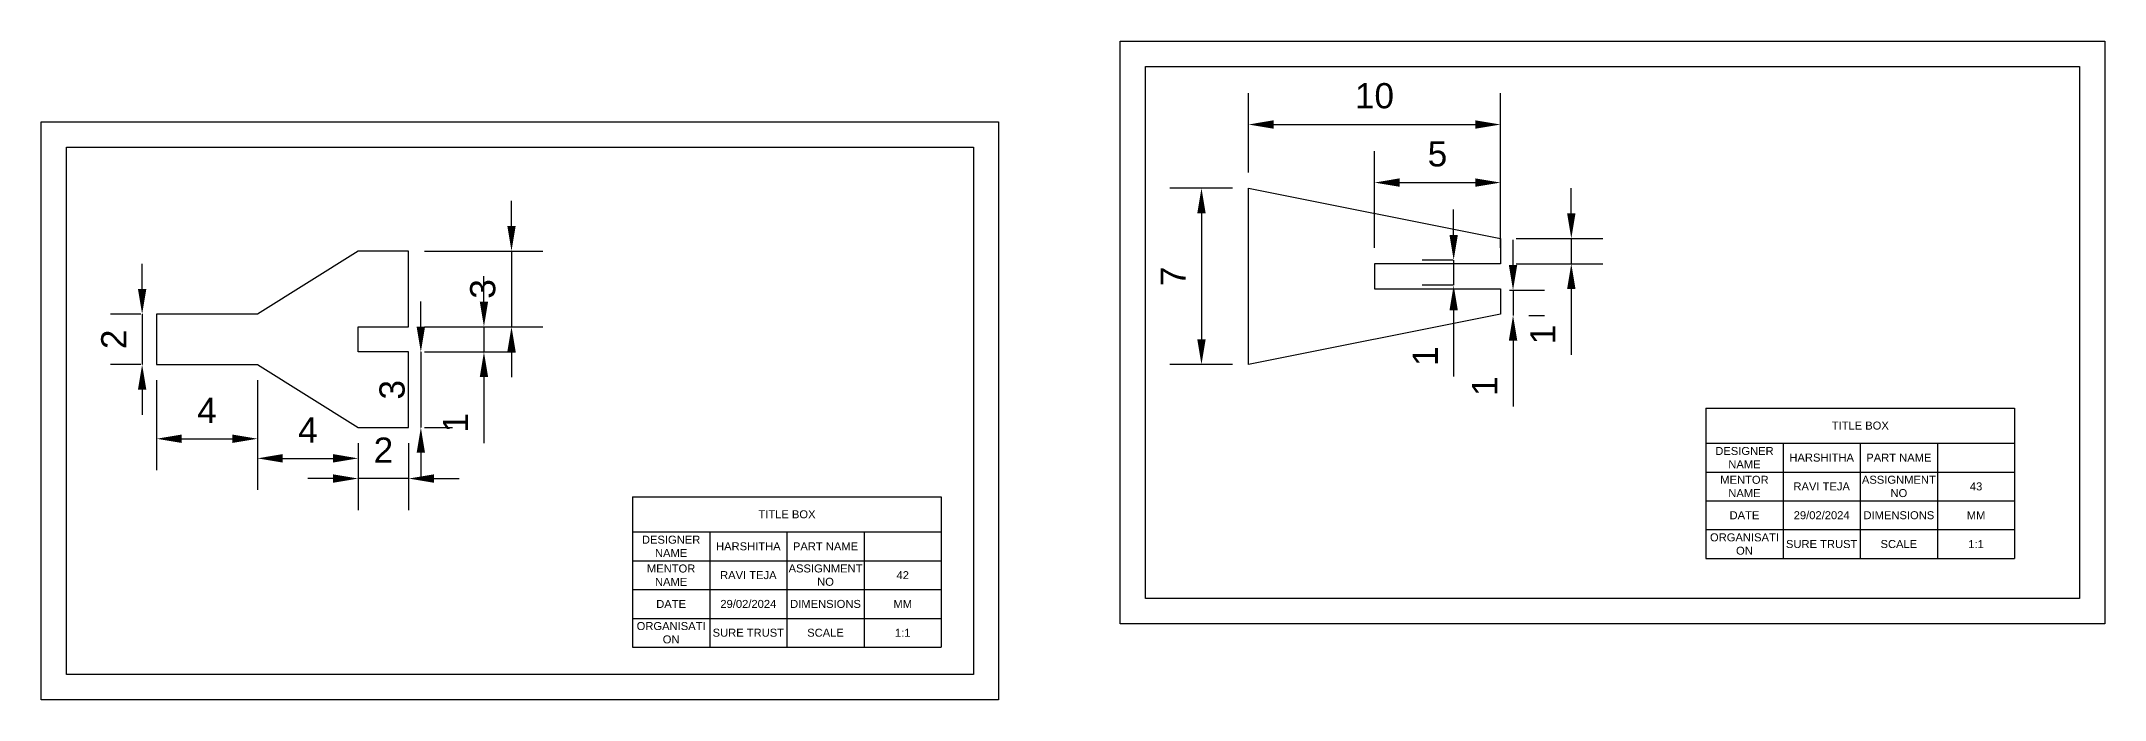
# Model space of a CAD drawing. Header units: millimetres. Extents: x 1 to 354, y -13 to 15.
# Drawn here: x 100.1 to 182, y -12.7 to 13.5 of the extents above; entities that cross this region are included whole.
import ezdxf

# ---------------------------------------------------------------- set-up
doc = ezdxf.new("R2010")
doc.units = ezdxf.units.MM
doc.styles.get("Standard").update_dxf_attribs({"font": 'arial.ttf'})
doc.dimstyles.new('ISO-25', dxfattribs={"dimtxt": 1, "dimasz": 1, "dimexe": 1.25, "dimexo": 0.625, "dimtad": 1, "dimtxsty": 'Standard', "dimcen": 2.5, "dimadec": 0, "dimazin": 0, "dimtfac": 1, "dimtmove": 0, "dimatfit": 3, "dimfxl": 1, "dimarcsym": 0})

# ---------------------------------------------------------------- blocks, each defined once
blk = doc.blocks.new('*D27')
at = {"color": 0, "lineweight": -2, "transparency": 16777216}
for p, q in [((147.4, 7.643), (144.913, 7.643)), ((146.163, 6.643), (146.163, 1.643)), ((147.4, 0.643), (144.913, 0.643))]:
    blk.add_line(p, q, dxfattribs=at)
at = {"color": 0, "transparency": 16777216}
for points in [[(145.997, 6.643), (146.33, 6.643), (146.163, 7.643)], [(145.997, 1.643), (146.33, 1.643), (146.163, 0.643)]]:
    blk.add_solid(points, dxfattribs=at)
at = {"layer": 'Defpoints', "color": 0, "transparency": 16777216}
for p in [(148.025, 7.643), (146.163, 0.643), (148.025, 0.643)]:
    blk.add_point(p, dxfattribs=at)
at = {"color": 0, "transparency": 16777216, "insert": (145.038, 4.143), "char_height": 1, "attachment_point": 5, "rotation": 90}
blk.add_mtext('7', dxfattribs=at)
blk = doc.blocks.new('*D28')
at = {"color": 0, "lineweight": -2, "transparency": 16777216}
for p, q in [((153.025, 5.268), (153.025, 9.112)), ((158.025, 5.268), (158.025, 9.112)), ((154.025, 7.862), (157.025, 7.862))]:
    blk.add_line(p, q, dxfattribs=at)
at = {"color": 0, "transparency": 16777216}
for points in [[(154.025, 8.029), (154.025, 7.695), (153.025, 7.862)], [(157.025, 8.029), (157.025, 7.695), (158.025, 7.862)]]:
    blk.add_solid(points, dxfattribs=at)
at = {"layer": 'Defpoints', "color": 0, "transparency": 16777216}
for p in [(158.025, 7.862), (153.025, 4.643), (158.025, 4.643)]:
    blk.add_point(p, dxfattribs=at)
at = {"color": 0, "transparency": 16777216, "insert": (155.525, 8.995), "char_height": 1, "attachment_point": 5}
blk.add_mtext('5', dxfattribs=at)
blk = doc.blocks.new('*D29')
at = {"color": 0, "lineweight": -2, "transparency": 16777216}
for p, q in [((160.835, 6.643), (160.835, 7.643)), ((158.65, 5.643), (162.085, 5.643)), ((160.835, 5.643), (160.835, 4.643)), ((158.65, 4.643), (162.085, 4.643)), ((160.835, 3.643), (160.835, 1.024))]:
    blk.add_line(p, q, dxfattribs=at)
at = {"color": 0, "transparency": 16777216}
for points in [[(160.669, 6.643), (161.002, 6.643), (160.835, 5.643)], [(160.669, 3.643), (161.002, 3.643), (160.835, 4.643)]]:
    blk.add_solid(points, dxfattribs=at)
at = {"layer": 'Defpoints', "color": 0, "transparency": 16777216}
for p in [(158.025, 5.643), (158.025, 4.643), (160.835, 4.643)]:
    blk.add_point(p, dxfattribs=at)
at = {"color": 0, "transparency": 16777216, "insert": (159.708, 1.834), "char_height": 1, "attachment_point": 5, "rotation": 90}
blk.add_mtext('1', dxfattribs=at)
blk = doc.blocks.new('*D30')
at = {"color": 0, "lineweight": -2, "transparency": 16777216}
for p, q in [((156.168, 5.788), (156.168, 6.788)), ((156.144, 4.788), (154.918, 4.788)), ((156.168, 4.788), (156.168, 3.788)), ((156.144, 3.788), (154.918, 3.788)), ((156.168, 2.788), (156.168, 0.169))]:
    blk.add_line(p, q, dxfattribs=at)
at = {"color": 0, "transparency": 16777216}
for points in [[(156.002, 5.788), (156.335, 5.788), (156.168, 4.788)], [(156.002, 2.788), (156.335, 2.788), (156.168, 3.788)]]:
    blk.add_solid(points, dxfattribs=at)
at = {"layer": 'Defpoints', "color": 0, "transparency": 16777216}
for p in [(156.769, 4.788), (156.168, 3.788), (156.769, 3.788)]:
    blk.add_point(p, dxfattribs=at)
at = {"color": 0, "transparency": 16777216, "insert": (155.041, 0.978), "char_height": 1, "attachment_point": 5, "rotation": 90}
blk.add_mtext('1', dxfattribs=at)
blk = doc.blocks.new('*D31')
at = {"color": 0, "lineweight": -2, "transparency": 16777216}
for p, q in [((158.524, 4.595), (158.524, 5.595)), ((158.385, 3.595), (159.774, 3.595)), ((158.524, 3.595), (158.524, 2.595)), ((159.149, 2.595), (159.774, 2.595)), ((158.524, 1.595), (158.524, -1.024))]:
    blk.add_line(p, q, dxfattribs=at)
at = {"color": 0, "transparency": 16777216}
for points in [[(158.357, 4.595), (158.691, 4.595), (158.524, 3.595)], [(158.357, 1.595), (158.691, 1.595), (158.524, 2.595)]]:
    blk.add_solid(points, dxfattribs=at)
at = {"layer": 'Defpoints', "color": 0, "transparency": 16777216}
for p in [(157.76, 3.595), (158.524, 2.595), (158.524, 2.595)]:
    blk.add_point(p, dxfattribs=at)
at = {"color": 0, "transparency": 16777216, "insert": (157.397, -0.215), "char_height": 1, "attachment_point": 5, "rotation": 90}
blk.add_mtext('1', dxfattribs=at)
blk = doc.blocks.new('*D32')
at = {"color": 0, "lineweight": -2, "transparency": 16777216}
for p, q in [((148.025, 8.268), (148.025, 11.415)), ((158.025, 6.268), (158.025, 11.415)), ((149.025, 10.165), (157.025, 10.165))]:
    blk.add_line(p, q, dxfattribs=at)
at = {"color": 0, "transparency": 16777216}
for points in [[(149.025, 10.332), (149.025, 9.998), (148.025, 10.165)], [(157.025, 10.332), (157.025, 9.998), (158.025, 10.165)]]:
    blk.add_solid(points, dxfattribs=at)
at = {"layer": 'Defpoints', "color": 0, "transparency": 16777216}
for p in [(158.025, 10.165), (148.025, 7.643), (158.025, 5.643)]:
    blk.add_point(p, dxfattribs=at)
at = {"color": 0, "transparency": 16777216, "insert": (153.025, 11.301), "char_height": 1, "attachment_point": 5}
blk.add_mtext('10', dxfattribs=at)
blk = doc.blocks.new('*D33')
at = {"color": 0, "lineweight": -2, "transparency": 16777216}
for p, q in [((104.136, 3.643), (104.136, 4.643)), ((104.084, 2.643), (102.886, 2.643)), ((104.136, 2.643), (104.136, 0.643)), ((104.084, 0.643), (102.886, 0.643)), ((104.136, -0.357), (104.136, -1.357))]:
    blk.add_line(p, q, dxfattribs=at)
at = {"color": 0, "transparency": 16777216}
for points in [[(103.969, 3.643), (104.303, 3.643), (104.136, 2.643)], [(103.969, -0.357), (104.303, -0.357), (104.136, 0.643)]]:
    blk.add_solid(points, dxfattribs=at)
at = {"layer": 'Defpoints', "color": 0, "transparency": 16777216}
for p in [(104.709, 2.643), (104.136, 0.643), (104.709, 0.643)]:
    blk.add_point(p, dxfattribs=at)
at = {"color": 0, "transparency": 16777216, "insert": (103.009, 1.643), "char_height": 1, "attachment_point": 5, "rotation": 90}
blk.add_mtext('2', dxfattribs=at)
blk = doc.blocks.new('*D34')
at = {"color": 0, "lineweight": -2, "transparency": 16777216}
for p, q in [((118.789, 6.143), (118.789, 7.143)), ((115.334, 5.143), (120.039, 5.143)), ((118.789, 5.143), (118.789, 2.143)), ((115.334, 2.143), (120.039, 2.143)), ((118.789, 1.143), (118.789, 0.143))]:
    blk.add_line(p, q, dxfattribs=at)
at = {"color": 0, "transparency": 16777216}
for points in [[(118.623, 6.143), (118.956, 6.143), (118.789, 5.143)], [(118.623, 1.143), (118.956, 1.143), (118.789, 2.143)]]:
    blk.add_solid(points, dxfattribs=at)
at = {"layer": 'Defpoints', "color": 0, "transparency": 16777216}
for p in [(114.709, 5.143), (114.709, 2.143), (118.789, 2.143)]:
    blk.add_point(p, dxfattribs=at)
at = {"color": 0, "transparency": 16777216, "insert": (117.653, 3.643), "char_height": 1, "attachment_point": 5, "rotation": 90}
blk.add_mtext('3', dxfattribs=at)
blk = doc.blocks.new('*D35')
at = {"color": 0, "lineweight": -2, "transparency": 16777216}
for p, q in [((117.696, 3.143), (117.696, 4.143)), ((115.334, 2.143), (118.946, 2.143)), ((117.696, 2.143), (117.696, 1.143)), ((115.334, 1.143), (118.946, 1.143)), ((117.696, 0.143), (117.696, -2.476))]:
    blk.add_line(p, q, dxfattribs=at)
at = {"color": 0, "transparency": 16777216}
for points in [[(117.529, 3.143), (117.862, 3.143), (117.696, 2.143)], [(117.529, 0.143), (117.862, 0.143), (117.696, 1.143)]]:
    blk.add_solid(points, dxfattribs=at)
at = {"layer": 'Defpoints', "color": 0, "transparency": 16777216}
for p in [(114.709, 2.143), (114.709, 1.143), (117.696, 1.143)]:
    blk.add_point(p, dxfattribs=at)
at = {"color": 0, "transparency": 16777216, "insert": (116.569, -1.666), "char_height": 1, "attachment_point": 5, "rotation": 90}
blk.add_mtext('1', dxfattribs=at)
blk = doc.blocks.new('*D36')
at = {"color": 0, "lineweight": -2, "transparency": 16777216}
for p, q in [((115.193, 2.143), (115.193, 3.143)), ((115.193, 1.143), (115.193, -1.857)), ((115.334, 1.143), (116.443, 1.143)), ((115.334, -1.857), (116.443, -1.857)), ((115.193, -2.857), (115.193, -3.857))]:
    blk.add_line(p, q, dxfattribs=at)
at = {"color": 0, "transparency": 16777216}
for points in [[(115.026, 2.143), (115.359, 2.143), (115.193, 1.143)], [(115.026, -2.857), (115.359, -2.857), (115.193, -1.857)]]:
    blk.add_solid(points, dxfattribs=at)
at = {"layer": 'Defpoints', "color": 0, "transparency": 16777216}
for p in [(114.709, 1.143), (114.709, -1.857), (115.193, -1.857)]:
    blk.add_point(p, dxfattribs=at)
at = {"color": 0, "transparency": 16777216, "insert": (114.057, -0.357), "char_height": 1, "attachment_point": 5, "rotation": 90}
blk.add_mtext('3', dxfattribs=at)
blk = doc.blocks.new('*D37')
at = {"color": 0, "lineweight": -2, "transparency": 16777216}
for p, q in [((112.709, -2.482), (112.709, -5.129)), ((114.709, -2.482), (114.709, -5.129)), ((111.709, -3.879), (110.709, -3.879)), ((114.709, -3.879), (112.709, -3.879)), ((115.709, -3.879), (116.709, -3.879))]:
    blk.add_line(p, q, dxfattribs=at)
at = {"color": 0, "transparency": 16777216}
for points in [[(111.709, -3.712), (111.709, -4.046), (112.709, -3.879)], [(115.709, -3.712), (115.709, -4.046), (114.709, -3.879)]]:
    blk.add_solid(points, dxfattribs=at)
at = {"layer": 'Defpoints', "color": 0, "transparency": 16777216}
for p in [(112.709, -1.857), (114.709, -1.857), (112.709, -3.879)]:
    blk.add_point(p, dxfattribs=at)
at = {"color": 0, "transparency": 16777216, "insert": (113.709, -2.752), "char_height": 1, "attachment_point": 5}
blk.add_mtext('2', dxfattribs=at)
blk = doc.blocks.new('*D38')
at = {"color": 0, "lineweight": -2, "transparency": 16777216}
for p, q in [((108.709, 0.018), (108.709, -4.328)), ((109.709, -3.078), (111.709, -3.078)), ((112.709, -2.482), (112.709, -4.328))]:
    blk.add_line(p, q, dxfattribs=at)
at = {"color": 0, "transparency": 16777216}
for points in [[(109.709, -2.911), (109.709, -3.244), (108.709, -3.078)], [(111.709, -2.911), (111.709, -3.244), (112.709, -3.078)]]:
    blk.add_solid(points, dxfattribs=at)
at = {"layer": 'Defpoints', "color": 0, "transparency": 16777216}
for p in [(108.709, 0.643), (112.709, -1.857), (112.709, -3.078)]:
    blk.add_point(p, dxfattribs=at)
at = {"color": 0, "transparency": 16777216, "insert": (110.709, -1.953), "char_height": 1, "attachment_point": 5}
blk.add_mtext('4', dxfattribs=at)
blk = doc.blocks.new('*D39')
at = {"color": 0, "lineweight": -2, "transparency": 16777216}
for p, q in [((104.709, 0.018), (104.709, -3.551)), ((108.709, 0.018), (108.709, -3.551)), ((105.709, -2.301), (107.709, -2.301))]:
    blk.add_line(p, q, dxfattribs=at)
at = {"color": 0, "transparency": 16777216}
for points in [[(105.709, -2.134), (105.709, -2.467), (104.709, -2.301)], [(107.709, -2.134), (107.709, -2.467), (108.709, -2.301)]]:
    blk.add_solid(points, dxfattribs=at)
at = {"layer": 'Defpoints', "color": 0, "transparency": 16777216}
for p in [(104.709, 0.643), (108.709, 0.643), (108.709, -2.301)]:
    blk.add_point(p, dxfattribs=at)
at = {"color": 0, "transparency": 16777216, "insert": (106.709, -1.176), "char_height": 1, "attachment_point": 5}
blk.add_mtext('4', dxfattribs=at)
blk = doc.blocks.new('*T54')
at = {"color": 0, "linetype": 'ByBlock', "lineweight": -2, "transparency": 16777216}
for p, q in [((0, 0), (12.251, 0)), ((0, 0), (0, -5.968)), ((12.251, 0), (12.251, -5.968)), ((0, -1.397), (12.251, -1.397)), ((3.063, -1.397), (3.063, -5.968)), ((6.126, -1.397), (6.126, -5.968)), ((9.189, -1.397), (9.189, -5.968)), ((0, -2.54), (12.251, -2.54)), ((0, -3.682), (12.251, -3.682)), ((0, -4.825), (12.251, -4.825)), ((0, -5.968), (12.251, -5.968))]:
    blk.add_line(p, q, dxfattribs=at)
blk = doc.blocks.new('*T55')
at = {"color": 0, "linetype": 'ByBlock', "lineweight": -2, "transparency": 16777216}
for p, q in [((0, 0), (12.251, 0)), ((0, 0), (0, -5.968)), ((12.251, 0), (12.251, -5.968)), ((0, -1.397), (12.251, -1.397)), ((3.063, -1.397), (3.063, -5.968)), ((6.126, -1.397), (6.126, -5.968)), ((9.189, -1.397), (9.189, -5.968)), ((0, -2.54), (12.251, -2.54)), ((0, -3.682), (12.251, -3.682)), ((0, -4.825), (12.251, -4.825)), ((0, -5.968), (12.251, -5.968))]:
    blk.add_line(p, q, dxfattribs=at)

msp = doc.modelspace()

# ---------------------------------------------------------------- linework, layer by layer
for p, q in [((148.025, 0.643), (148.025, 7.643)), ((148.025, 7.643), (158.025, 5.643)), ((112.709, 5.143), (108.709, 2.643)), ((114.709, 5.143), (112.709, 5.143)), ((114.709, 2.143), (114.709, 5.143)), ((158.025, 5.643), (158.025, 4.643)), ((158.025, 4.643), (153.025, 4.643)), ((153.025, 4.643), (153.025, 3.643)), ((153.025, 3.643), (158.025, 3.643)), ((158.025, 3.643), (158.025, 2.643)), ((108.709, 2.643), (104.709, 2.643)), ((104.709, 2.643), (104.709, 0.643)), ((158.025, 2.643), (148.025, 0.643)), ((112.709, 1.143), (112.709, 2.143)), ((112.709, 2.143), (114.709, 2.143)), ((114.709, 1.143), (112.709, 1.143)), ((114.709, -1.857), (114.709, 1.143)), ((104.709, 0.643), (108.709, 0.643)), ((108.709, 0.643), (112.709, -1.857)), ((112.709, -1.857), (114.709, -1.857))]:
    msp.add_line(p, q)
for points in [[(142.943, 13.467), (181.998, 13.467), (181.998, -9.638), (142.943, -9.638)], [(143.943, 12.467), (180.998, 12.467), (180.998, -8.638), (143.943, -8.638)], [(100.134, 10.272), (138.116, 10.272), (138.116, -12.653), (100.134, -12.653)], [(101.134, 9.272), (137.116, 9.272), (137.116, -11.653), (101.134, -11.653)]]:
    msp.add_lwpolyline(points, close=True)

# ---------------------------------------------------------------- block references
for name, p in [('*T55', (166.174, -1.082)), ('*T54', (123.591, -4.601))]:
    msp.add_blockref(name, p)

# ---------------------------------------------------------------- texts
at = {"attachment_point": 5}
for s, width, insert, char_height in [('TITLE BOX', 12.25141, (172.299, -1.78), 0.3174), ('DESIGNER NAME', 3.06285, (167.705, -3.05), 0.31744), ('HARSHITHA', 3.06285, (170.768, -3.05), 0.3174), ('PART NAME', 3.06285, (173.831, -3.05), 0.3174), ('MENTOR NAME', 3.06285, (167.705, -4.193), 0.31744), ('RAVI TEJA', 3.06285, (170.768, -4.193), 0.3174), ('ASSIGNMENT NO', 3.06285, (173.831, -4.193), 0.31744), ('43', 3.06285, (176.894, -4.193), 0.3174), ('TITLE BOX', 12.25141, (129.717, -5.299), 0.3174), ('DATE', 3.06285, (167.705, -5.336), 0.3174), ('29/02/2024', 3.06285, (170.768, -5.336), 0.3174), ('DIMENSIONS', 3.06285, (173.831, -5.336), 0.3174), ('MM', 3.06285, (176.894, -5.336), 0.3174), ('DESIGNER NAME', 3.06285, (125.122, -6.569), 0.31744), ('HARSHITHA', 3.06285, (128.185, -6.569), 0.3174), ('PART NAME', 3.06285, (131.248, -6.569), 0.3174), ('ORGANISATI\\PON', 3.06285, (167.705, -6.479), 0.3174), ('SURE TRUST', 3.06285, (170.768, -6.479), 0.3174), ('SCALE', 3.06285, (173.831, -6.479), 0.3174), ('1:1', 3.06285, (176.894, -6.479), 0.3174), ('MENTOR NAME', 3.06285, (125.122, -7.712), 0.31744), ('ASSIGNMENT NO', 3.06285, (131.248, -7.712), 0.31744), ('RAVI TEJA', 3.06285, (128.185, -7.712), 0.3174), ('42', 3.06285, (134.311, -7.712), 0.3174), ('DATE', 3.06285, (125.122, -8.855), 0.3174), ('29/02/2024', 3.06285, (128.185, -8.855), 0.3174), ('DIMENSIONS', 3.06285, (131.248, -8.855), 0.3174), ('MM', 3.06285, (134.311, -8.855), 0.3174), ('ORGANISATI\\PON', 3.06285, (125.122, -9.997), 0.3174), ('SURE TRUST', 3.06285, (128.185, -9.997), 0.3174), ('SCALE', 3.06285, (131.248, -9.997), 0.3174), ('1:1', 3.06285, (134.311, -9.997), 0.3174)]:
    msp.add_mtext_dynamic_manual_height_columns(s, width=width, gutter_width=1.587, heights=[0], dxfattribs=dict(at, insert=insert, char_height=char_height))

# ---------------------------------------------------------------- dimensions: what is measured, and where the dimension line sits
for base, p1, p2, picture, middle in [((158.025, 10.165), (148.025, 7.643), (158.025, 5.643), '*D32', (153.025, 11.301)), ((158.025, 7.862), (153.025, 4.643), (158.025, 4.643), '*D28', (155.525, 8.995)), ((108.709, -2.301), (104.709, 0.643), (108.709, 0.643), '*D39', (106.709, -1.176)), ((112.709, -3.078), (108.709, 0.643), (112.709, -1.857), '*D38', (110.709, -1.953)), ((112.709, -3.879), (114.709, -1.857), (112.709, -1.857), '*D37', (113.709, -2.752))]:
    dim = msp.add_linear_dim(base=base, p1=p1, p2=p2, dimstyle='ISO-25')
    dim.commit()
    dim.dimension.update_dxf_attribs({"geometry": picture, "text_midpoint": middle})
for base, p1, p2, picture, middle in [((146.163, 0.643), (148.025, 7.643), (148.025, 0.643), '*D27', (145.038, 4.143)), ((160.835, 4.643), (158.025, 5.643), (158.025, 4.643), '*D29', (159.708, 1.834)), ((118.789, 2.143), (114.709, 5.143), (114.709, 2.143), '*D34', (117.653, 3.643)), ((156.168, 3.788), (156.769, 4.788), (156.769, 3.788), '*D30', (155.041, 0.978)), ((158.524, 2.595), (157.76, 3.595), (158.524, 2.595), '*D31', (157.397, -0.215)), ((104.136, 0.643), (104.709, 2.643), (104.709, 0.643), '*D33', (103.009, 1.643)), ((117.696, 1.143), (114.709, 2.143), (114.709, 1.143), '*D35', (116.569, -1.666)), ((115.193, -1.857), (114.709, 1.143), (114.709, -1.857), '*D36', (114.057, -0.357))]:
    dim = msp.add_linear_dim(base=base, p1=p1, p2=p2, angle=90, dimstyle='ISO-25')
    dim.commit()
    dim.dimension.update_dxf_attribs({"geometry": picture, "text_midpoint": middle})

doc.saveas('drawing.dxf')
